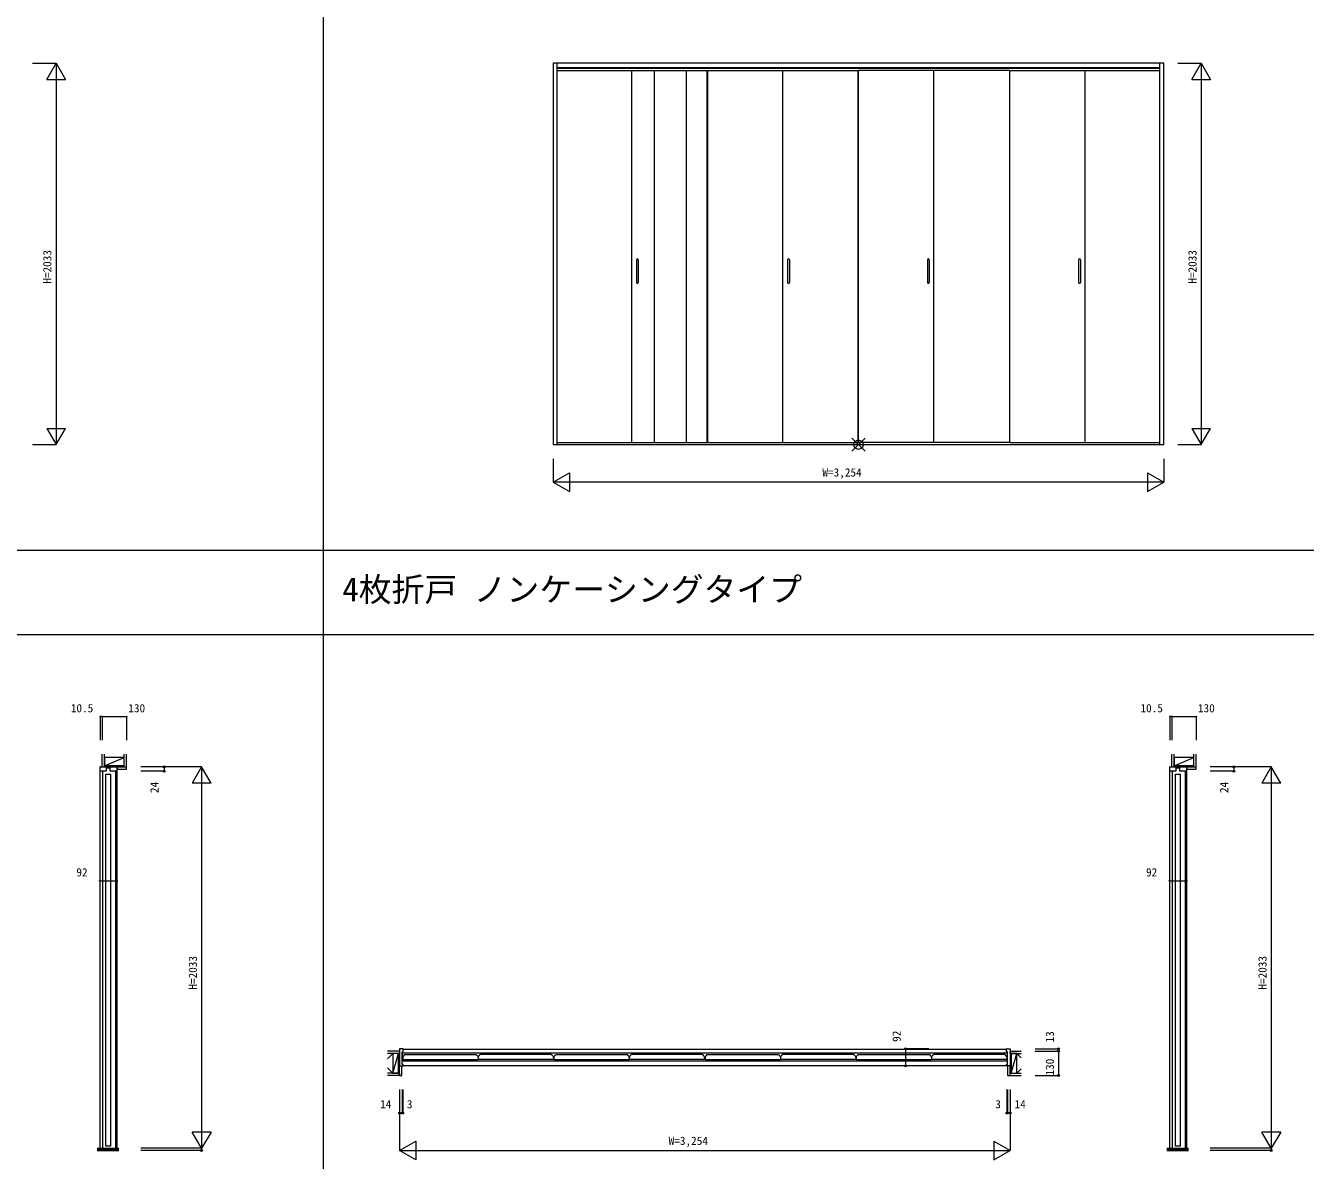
# Model space of a CAD drawing. Units: millimetres, scale not verified. Extents: x -14341 to 14341, y -10000 to 10000.
# Drawn here: x 1171 to 7991, y -5956 to 90 of the extents above; entities that cross this region are included whole.
import ezdxf
from ezdxf.enums import TextEntityAlignment as Align

# ---------------------------------------------------------------- set-up
doc = ezdxf.new("R2010")
doc.units = ezdxf.units.MM
doc.header["$LTSCALE"] = 50
doc.layers.add('0-0_0', color=7, linetype='Continuous')
for name, color, linetype, lineweight in [('0-1_YKK_F1', 7, 'Continuous', 18), ('0-2_YKK_A1', 4, 'Continuous', 18), ('0-3_YKK_B1', 4, 'Continuous', 18), ('0-4_YKK_C1', 4, 'Continuous', 18), ('0-5_YKK_N1', 2, 'Continuous', 18), ('0-6_YKK_Z1', 7, 'Continuous', 18), ('0-7_YKK_IN', 1, 'Continuous', 18)]:
    doc.layers.add(name, color=color, linetype=linetype, lineweight=lineweight)
doc.styles.add('ＭＳ ゴシック', font='')
doc.styles.get('ＭＳ ゴシック').set_extended_font_data('MS Gothic')

msp = doc.modelspace()

# ---------------------------------------------------------------- linework, layer by layer
at = {"layer": '0-1_YKK_F1'}
for p, q in [((2759.49, -10000), (2759.49, 9500)), ((-14340.51, -2704), (14159.49, -2704)), ((-14340.51, -3154), (14159.49, -3154))]:
    msp.add_line(p, q, dxfattribs=at)
at = {"layer": '0-2_YKK_A1'}
for p, q in [((4002.49, -109.5), (4002.49, -2142.5)), ((4002.49, -133.5), (7216.49, -133.5)), ((7216.49, -2142.5), (7216.49, -109.5)), ((4002.49, -136.5), (7216.49, -136.5)), ((4002.49, -148), (4802.99, -148)), ((4401.24, -2130.41), (4401.24, -148)), ((4401.24, -2130.41), (4401.24, -148)), ((4521.24, -148), (4521.24, -2130.41)), ((4690.99, -148), (4690.99, -2130.41)), ((4802.99, -2130.41), (4802.99, -148)), ((4804.99, -148), (5608.49, -148)), ((4804.99, -148), (4804.99, -2130.41)), ((5206.74, -2130.41), (5206.74, -148)), ((5206.74, -2130.41), (5206.74, -148)), ((5608.49, -2130.41), (5608.49, -148)), ((6413.99, -148), (5610.49, -148)), ((5610.49, -2130.41), (5610.49, -148)), ((6012.24, -2130.41), (6012.24, -148)), ((6012.24, -2130.41), (6012.24, -148)), ((6413.99, -148), (6413.99, -2130.41)), ((6415.99, -148), (7216.49, -148)), ((6415.99, -2130.41), (6415.99, -148)), ((6817.74, -2130.41), (6817.74, -148)), ((6817.74, -2130.41), (6817.74, -148)), ((4426.24, -1156.84), (4426.24, -1279.16)), ((4436.24, -1156.84), (4436.24, -1279.16)), ((5231.74, -1156.84), (5231.74, -1279.16)), ((5241.74, -1156.84), (5241.74, -1279.16)), ((5977.24, -1156.84), (5977.24, -1279.16)), ((5987.24, -1156.84), (5987.24, -1279.16)), ((6782.74, -1156.84), (6782.74, -1279.16)), ((6792.74, -1156.84), (6792.74, -1279.16)), ((4002.49, -2130.41), (4802.99, -2130.41)), ((4804.99, -2130.41), (5608.49, -2130.41)), ((6413.99, -2130.41), (5610.49, -2130.41)), ((6415.99, -2130.41), (7216.49, -2130.41))]:
    msp.add_line(p, q, dxfattribs=at)
msp.add_lwpolyline([(3982.49, -2142.5), (7236.49, -2142.5), (7236.49, -109.5), (3982.49, -109.5)], close=True, dxfattribs=at)
for centre, start, end in [((4431.24, -1157.54), 8.0102, 171.9898), ((5236.74, -1157.54), 8.0102, 171.9898), ((5982.24, -1157.54), 8.0102, 171.9898), ((6787.74, -1157.54), 8.0102, 171.9898), ((4431.24, -1278.46), 188.0102, 351.9898), ((5236.74, -1278.46), 188.0102, 351.9898), ((5982.24, -1278.46), 188.0102, 351.9898), ((6787.74, -1278.46), 188.0102, 351.9898)]:
    msp.add_arc(centre, 5.05, start, end, dxfattribs=at)
at = {"layer": '0-3_YKK_B1'}
for p, q in [((3184.1, -5363.5), (6398.1, -5363.5)), ((3181.1, -5407.9), (3181.1, -5418.17)), ((3181.8, -5418.5), (3181.1, -5418.17)), ((3181.8, -5418.5), (3582.85, -5418.5)), ((6398.1, -5452.5), (3184.1, -5452.5)), ((3193.34, -5392.9), (3570.61, -5392.9)), ((3582.85, -5407.9), (3582.85, -5418.5)), ((3582.85, -5407.9), (3582.85, -5418.5)), ((3983.9, -5418.5), (3582.85, -5418.5)), ((3972.36, -5392.9), (3595.09, -5392.9)), ((3983.9, -5418.5), (3984.6, -5418.17)), ((3984.6, -5407.9), (3984.6, -5418.17)), ((3986.6, -5407.9), (3986.6, -5418.17)), ((3987.3, -5418.5), (3986.6, -5418.17)), ((3987.3, -5418.5), (4388.35, -5418.5)), ((3998.84, -5392.9), (4376.11, -5392.9)), ((4388.35, -5407.9), (4388.35, -5418.5)), ((4388.35, -5407.9), (4388.35, -5418.5)), ((4789.4, -5418.5), (4388.35, -5418.5)), ((4777.86, -5392.9), (4400.59, -5392.9)), ((4789.4, -5418.5), (4790.1, -5418.17)), ((4790.1, -5407.9), (4790.1, -5418.17)), ((4792.1, -5407.9), (4792.1, -5418.17)), ((4792.8, -5418.5), (4792.1, -5418.17)), ((4792.8, -5418.5), (5193.85, -5418.5)), ((4804.34, -5392.9), (5181.61, -5392.9)), ((5193.85, -5407.9), (5193.85, -5418.5)), ((5193.85, -5407.9), (5193.85, -5418.5)), ((5594.9, -5418.5), (5193.85, -5418.5)), ((5583.36, -5392.9), (5206.09, -5392.9)), ((5594.9, -5418.5), (5595.6, -5418.17)), ((5595.6, -5407.9), (5595.6, -5418.17)), ((5597.6, -5407.9), (5597.6, -5418.17)), ((5598.3, -5418.5), (5597.6, -5418.17)), ((5598.3, -5418.5), (5999.35, -5418.5)), ((5609.84, -5392.9), (5987.11, -5392.9)), ((5999.35, -5407.9), (5999.35, -5418.5)), ((5999.35, -5407.9), (5999.35, -5418.5)), ((6400.4, -5418.5), (5999.35, -5418.5)), ((6388.86, -5392.9), (6011.59, -5392.9)), ((6400.4, -5418.5), (6401.1, -5418.17)), ((6401.1, -5407.9), (6401.1, -5418.17))]:
    msp.add_line(p, q, dxfattribs=at)
for points in [[(3182.1, -5361), (3164.1, -5361), (3164.1, -5382)], [(3164.1, -5382), (3164.1, -5453), (3184.1, -5453), (3184.1, -5445.5), (3183.6, -5445), (3178.6, -5445), (3178.1, -5444.5), (3178.1, -5377.5), (3178.6, -5377), (3183.6, -5377), (3184.1, -5376.5), (3184.1, -5363)], [(6418.1, -5382), (6418.1, -5453), (6398.1, -5453), (6398.1, -5445.5), (6398.6, -5445), (6403.6, -5445), (6404.1, -5444.5), (6404.1, -5377.5), (6403.6, -5377), (6398.6, -5377), (6398.1, -5376.5), (6398.1, -5363)], [(6400.1, -5361), (6418.1, -5361), (6418.1, -5382)]]:
    msp.add_lwpolyline(points, dxfattribs=at)
msp.add_lwpolyline([(3178.6, -5384.8), (3178.6, -5426.2), (6403.6, -5426.2), (6403.6, -5384.8)], close=True, dxfattribs=at)
for centre, radius, start, end in [((3182.1, -5363), 2, 0.00001, 89.99999), ((6400.1, -5363), 2, 90.00001, 179.99999), ((3185.8, -5407.9), 4.7, 154.60847, 180), ((3221.04, -5424.62), 43.7, 136.77834, 154.60847), ((3193.34, -5398.6), 5.7, 90, 136.77834), ((3570.61, -5398.6), 5.7, 43.22166, 90), ((3542.92, -5424.62), 43.7, 25.39153, 43.22166), ((3578.15, -5407.9), 4.7, 0, 25.39153), ((3587.55, -5407.9), 4.7, 154.60847, 180), ((3622.79, -5424.62), 43.7, 136.77834, 154.60847), ((3595.09, -5398.6), 5.7, 90, 136.77834), ((3972.36, -5398.6), 5.7, 43.22166, 90), ((3944.67, -5424.62), 43.7, 25.39153, 43.22166), ((3979.9, -5407.9), 4.7, 0, 25.39153), ((3991.3, -5407.9), 4.7, 154.60847, 180), ((4026.54, -5424.62), 43.7, 136.77834, 154.60847), ((3998.84, -5398.6), 5.7, 90, 136.77834), ((4376.11, -5398.6), 5.7, 43.22166, 90), ((4348.42, -5424.62), 43.7, 25.39153, 43.22166), ((4383.65, -5407.9), 4.7, 0, 25.39153), ((4393.05, -5407.9), 4.7, 154.60847, 180), ((4428.29, -5424.62), 43.7, 136.77834, 154.60847), ((4400.59, -5398.6), 5.7, 90, 136.77834), ((4777.86, -5398.6), 5.7, 43.22166, 90), ((4750.17, -5424.62), 43.7, 25.39153, 43.22166), ((4785.4, -5407.9), 4.7, 0, 25.39153), ((4796.8, -5407.9), 4.7, 154.60847, 180), ((4832.04, -5424.62), 43.7, 136.77834, 154.60847), ((4804.34, -5398.6), 5.7, 90, 136.77834), ((5181.61, -5398.6), 5.7, 43.22166, 90), ((5153.92, -5424.62), 43.7, 25.39153, 43.22166), ((5189.15, -5407.9), 4.7, 0, 25.39153), ((5198.55, -5407.9), 4.7, 154.60847, 180), ((5233.79, -5424.62), 43.7, 136.77834, 154.60847), ((5206.09, -5398.6), 5.7, 90, 136.77834), ((5583.36, -5398.6), 5.7, 43.22166, 90), ((5555.67, -5424.62), 43.7, 25.39153, 43.22166), ((5590.9, -5407.9), 4.7, 0, 25.39153), ((5602.3, -5407.9), 4.7, 154.60847, 180), ((5637.54, -5424.62), 43.7, 136.77834, 154.60847), ((5609.84, -5398.6), 5.7, 90, 136.77834), ((5987.11, -5398.6), 5.7, 43.22166, 90), ((5959.42, -5424.62), 43.7, 25.39153, 43.22166), ((5994.65, -5407.9), 4.7, 0, 25.39153), ((6004.05, -5407.9), 4.7, 154.60847, 180), ((6039.29, -5424.62), 43.7, 136.77834, 154.60847), ((6011.59, -5398.6), 5.7, 90, 136.77834), ((6388.86, -5398.6), 5.7, 43.22166, 90), ((6361.17, -5424.62), 43.7, 25.39153, 43.22166), ((6396.4, -5407.9), 4.7, 0, 25.39153)]:
    msp.add_arc(centre, radius, start, end, dxfattribs=at)
at = {"layer": '0-4_YKK_C1'}
for p, q in [((1569.43, -3881), (1569.43, -3859)), ((1582.73, -5892), (1582.73, -3883)), ((1585.43, -3858.8), (1642.43, -3859)), ((1601.93, -3865), (1620.53, -3865)), ((1650.73, -3883), (1650.73, -5892)), ((7269.43, -3881), (7269.43, -3859)), ((7282.73, -5892), (7282.73, -3883)), ((7285.43, -3858.8), (7342.43, -3859)), ((7301.93, -3865), (7320.53, -3865)), ((7350.73, -3883), (7350.73, -5892))]:
    msp.add_line(p, q, dxfattribs=at)
for points in [[(1569.43, -3859), (1566.73, -3859), (1566.73, -5892)], [(1569.43, -3859), (1658.43, -3859), (1658.43, -3881)], [(1656.43, -3883), (1622.53, -3883), (1622.03, -3882.5), (1622.03, -3865), (1600.83, -3865), (1600.83, -3882.5), (1600.33, -3883), (1571.43, -3883)], [(1658.73, -5892), (1658.73, -3859), (1658.43, -3859)], [(7269.43, -3859), (7266.73, -3859), (7266.73, -5892)], [(7269.43, -3859), (7358.43, -3859), (7358.43, -3881)], [(7356.43, -3883), (7322.53, -3883), (7322.03, -3882.5), (7322.03, -3865), (7300.83, -3865), (7300.83, -3882.5), (7300.33, -3883), (7271.43, -3883)], [(7358.73, -5892), (7358.73, -3859), (7358.43, -3859)]]:
    msp.add_lwpolyline(points, dxfattribs=at)
for points in [[(1598.63, -3897.5), (1624.23, -3897.5), (1624.23, -5879.91), (1598.63, -5879.91)], [(7298.63, -3897.5), (7324.23, -3897.5), (7324.23, -5879.91), (7298.63, -5879.91)]]:
    msp.add_lwpolyline(points, close=True, dxfattribs=at)
for centre, start, end in [((1571.43, -3881), 180.00001, 269.99999), ((1656.43, -3881), 270.00001, 359.99999), ((7271.43, -3881), 180.00001, 269.99999), ((7356.43, -3881), 270.00001, 359.99999)]:
    msp.add_arc(centre, 2, start, end, dxfattribs=at)
at = {"layer": '0-5_YKK_N1'}
for p, q in [((1208.99, -109.5), (1333.99, -109.5)), ((1333.99, -109.5), (1333.99, -2142.5)), ((7311.49, -109.5), (7436.49, -109.5)), ((7436.49, -109.5), (7436.49, -2142.5)), ((1283.99, -196.1), (1383.99, -196.1)), ((7386.49, -196.1), (7486.49, -196.1)), ((1283.99, -2055.9), (1383.99, -2055.9)), ((7386.49, -2055.9), (7486.49, -2055.9)), ((1208.99, -2142.5), (1333.99, -2142.5)), ((7311.49, -2142.5), (7436.49, -2142.5)), ((3982.49, -2217.5), (3982.49, -2342.5)), ((7236.49, -2217.5), (7236.49, -2342.5)), ((4069.09, -2292.5), (4069.09, -2392.5)), ((7149.89, -2292.5), (7236.49, -2342.5)), ((7149.89, -2292.5), (7149.89, -2392.5)), ((3982.49, -2342.5), (4069.09, -2392.5)), ((7149.89, -2392.5), (7236.49, -2342.5)), ((1569.23, -3591.52), (1569.23, -3716.52)), ((1579.73, -3591.52), (1569.23, -3591.52)), ((1579.73, -3591.52), (1579.73, -3716.52)), ((1579.73, -3591.52), (1709.73, -3591.52)), ((1709.73, -3591.52), (1709.73, -3716.52)), ((7269.23, -3591.52), (7269.23, -3716.52)), ((7279.73, -3591.52), (7269.23, -3591.52)), ((7279.73, -3591.52), (7279.73, -3716.52)), ((7279.73, -3591.52), (7409.73, -3591.52)), ((7409.73, -3591.52), (7409.73, -3716.52)), ((2109.73, -3859), (1784.73, -3859)), ((1909.73, -3883), (1784.73, -3883)), ((1909.73, -3859), (1909.73, -3883)), ((2109.73, -3859), (2059.73, -3945.6)), ((2159.73, -3945.6), (2109.73, -3859)), ((7809.73, -3859), (7484.73, -3859)), ((7609.73, -3883), (7484.73, -3883)), ((7609.73, -3859), (7609.73, -3883)), ((7809.73, -3859), (7759.73, -3945.6)), ((7859.73, -3945.6), (7809.73, -3859)), ((2159.73, -3945.6), (2059.73, -3945.6)), ((7859.73, -3945.6), (7759.73, -3945.6)), ((1566.73, -4466.07), (1658.73, -4466.07)), ((7266.73, -4466.07), (7358.73, -4466.07)), ((5860.35, -5361), (5860.35, -5453)), ((5985.35, -5361), (5860.35, -5361)), ((6551.51, -5361), (6676.51, -5361)), ((6551.51, -5374), (6676.51, -5374)), ((6676.51, -5374), (6676.51, -5361)), ((6676.51, -5374), (6676.51, -5504)), ((5985.35, -5453), (5860.35, -5453)), ((6551.51, -5504), (6676.51, -5504)), ((3164.1, -5579), (3164.1, -5904)), ((3178.1, -5579), (3178.1, -5704)), ((3181.1, -5579), (3181.1, -5704)), ((6401.1, -5579), (6401.1, -5704)), ((6404.1, -5579), (6404.1, -5704)), ((6418.1, -5579), (6418.1, -5904)), ((3164.1, -5704), (3178.1, -5704)), ((3178.1, -5704), (3181.1, -5704)), ((6404.1, -5704), (6401.1, -5704)), ((6418.1, -5704), (6404.1, -5704)), ((2159.73, -5805.4), (2059.73, -5805.4)), ((2109.73, -5892), (2059.73, -5805.4)), ((2159.73, -5805.4), (2109.73, -5892)), ((3164.1, -5904), (3250.71, -5854)), ((3250.71, -5854), (3250.71, -5954)), ((6331.5, -5854), (6418.1, -5904)), ((6331.5, -5854), (6331.5, -5954)), ((7859.73, -5805.4), (7759.73, -5805.4)), ((7809.73, -5892), (7759.73, -5805.4)), ((7859.73, -5805.4), (7809.73, -5892)), ((2109.73, -5904), (1784.73, -5904)), ((2109.73, -5892), (2109.73, -5904)), ((3164.1, -5904), (6418.1, -5904)), ((3250.71, -5954), (3164.1, -5904)), ((6331.5, -5954), (6418.1, -5904)), ((7809.73, -5904), (7484.73, -5904)), ((7809.73, -5892), (7809.73, -5904))]:
    msp.add_line(p, q, dxfattribs=at)
for points in [[(1283.99, -196.1), (1333.99, -109.5), (1383.99, -196.1)], [(7386.49, -196.1), (7436.49, -109.5), (7486.49, -196.1)], [(1283.99, -2055.9), (1333.99, -2142.5), (1383.99, -2055.9)], [(7386.49, -2055.9), (7436.49, -2142.5), (7486.49, -2055.9)], [(7236.49, -2342.5), (3982.49, -2342.5), (4069.09, -2292.5)], [(2109.73, -3859), (2109.73, -5892), (1784.73, -5892)], [(7809.73, -3859), (7809.73, -5892), (7484.73, -5892)]]:
    msp.add_lwpolyline(points, dxfattribs=at)
for centre, radius in [((1569.23, -3591.52), 1.5), ((1579.73, -3591.52), 1.5), ((1709.73, -3591.52), 1.5), ((7269.23, -3591.52), 1.5), ((7279.73, -3591.52), 1.5), ((7409.73, -3591.52), 1.5), ((1909.73, -3859), 5), ((1909.73, -3883), 5), ((7609.73, -3859), 5), ((7609.73, -3883), 5), ((1566.73, -4466.07), 1.5), ((1658.73, -4466.07), 1.5), ((7266.73, -4466.07), 1.5), ((7358.73, -4466.07), 1.5), ((5860.35, -5361), 5), ((6676.51, -5361), 5), ((6676.51, -5374), 5), ((5860.35, -5453), 5), ((6676.51, -5504), 5), ((3164.1, -5704), 5), ((3178.1, -5704), 5), ((3181.1, -5704), 5), ((6401.1, -5704), 5), ((6404.1, -5704), 5), ((6418.1, -5704), 5), ((2109.73, -5904), 5), ((7809.73, -5904), 5)]:
    msp.add_circle(centre, radius, dxfattribs=at)
at = {"layer": '0-6_YKK_Z1'}
for p, q in [((1579.73, -3859), (1579.73, -3791.52)), ((1592.23, -3859), (1592.23, -3791.52)), ((1592.23, -3854), (1697.23, -3809)), ((1697.23, -3859), (1697.23, -3791.52)), ((1709.73, -3859), (1709.73, -3791.52)), ((7279.73, -3859), (7279.73, -3791.52)), ((7292.23, -3859), (7292.23, -3791.52)), ((7292.23, -3854), (7397.23, -3809)), ((7397.23, -3859), (7397.23, -3791.52)), ((7409.73, -3859), (7409.73, -3791.52)), ((1579.73, -3859), (1592.23, -3859)), ((1592.23, -3859), (1697.23, -3854)), ((1658.73, -3859), (1709.73, -3859)), ((1658.73, -3859), (1658.73, -3871.5)), ((1658.73, -3871.5), (1709.73, -3871.5)), ((1697.23, -3859), (1709.73, -3859)), ((1709.73, -3871.5), (1709.73, -3859)), ((7279.73, -3859), (7292.23, -3859)), ((7292.23, -3859), (7397.23, -3854)), ((7358.73, -3859), (7409.73, -3859)), ((7358.73, -3859), (7358.73, -3871.5)), ((7358.73, -3871.5), (7409.73, -3871.5)), ((7397.23, -3859), (7409.73, -3859)), ((7409.73, -3871.5), (7409.73, -3859)), ((3164.1, -5374), (3100.78, -5374)), ((3129.1, -5386.5), (3100.78, -5414.82)), ((3164.1, -5386.5), (3100.78, -5386.5)), ((3129.1, -5491.5), (3159.1, -5386.5)), ((3159.1, -5491.5), (3164.1, -5386.5)), ((3164.1, -5374), (3164.1, -5386.5)), ((6418.1, -5374), (6476.51, -5374)), ((6418.1, -5386.5), (6418.1, -5374)), ((6418.1, -5491.5), (6423.1, -5386.5)), ((6418.1, -5386.5), (6476.51, -5386.5)), ((6423.1, -5491.5), (6453.1, -5386.5)), ((6453.1, -5386.5), (6476.51, -5409.91)), ((3164.1, -5504), (3164.1, -5453)), ((3176.6, -5504), (3176.6, -5453)), ((6405.6, -5504), (6405.6, -5453)), ((6418.1, -5504), (6418.1, -5453)), ((3129.1, -5491.5), (3100.78, -5463.18)), ((3164.1, -5491.5), (3100.78, -5491.5)), ((3164.1, -5504), (3100.78, -5504)), ((3164.1, -5491.5), (3164.1, -5504)), ((3164.1, -5504), (3176.6, -5504)), ((6405.6, -5504), (6418.1, -5504)), ((6418.1, -5491.5), (6476.51, -5491.5)), ((6418.1, -5504), (6418.1, -5491.5)), ((6418.1, -5504), (6476.51, -5504)), ((6453.1, -5491.5), (6476.51, -5468.09)), ((1553.68, -5892), (1668.91, -5892)), ((1553.68, -5894), (1668.91, -5894)), ((1553.68, -5896), (1668.91, -5896)), ((1553.68, -5898), (1668.91, -5898)), ((1553.68, -5900), (1668.91, -5900)), ((1553.68, -5902), (1668.91, -5902)), ((1553.68, -5904), (1668.91, -5904)), ((7253.68, -5892), (7368.91, -5892)), ((7253.68, -5894), (7368.91, -5894)), ((7253.68, -5896), (7368.91, -5896)), ((7253.68, -5898), (7368.91, -5898)), ((7253.68, -5900), (7368.91, -5900)), ((7253.68, -5902), (7368.91, -5902)), ((7253.68, -5904), (7368.91, -5904))]:
    msp.add_line(p, q, dxfattribs=at)
for points in [[(1592.23, -3854), (1697.23, -3854), (1697.23, -3809), (1592.23, -3809)], [(7292.23, -3854), (7397.23, -3854), (7397.23, -3809), (7292.23, -3809)], [(1592.23, -3859), (1697.23, -3859), (1697.23, -3854), (1592.23, -3854)], [(7292.23, -3859), (7397.23, -3859), (7397.23, -3854), (7292.23, -3854)], [(3129.1, -5491.5), (3159.1, -5491.5), (3159.1, -5386.5), (3129.1, -5386.5)], [(6423.1, -5491.5), (6453.1, -5491.5), (6453.1, -5386.5), (6423.1, -5386.5)]]:
    msp.add_lwpolyline(points, close=True, dxfattribs=at)
for points in [[(3164.1, -5386.5), (3159.1, -5386.5), (3159.1, -5491.5), (3164.1, -5491.5), (3164.1, -5453)], [(6418.1, -5453), (6418.1, -5491.5), (6423.1, -5491.5), (6423.1, -5386.5), (6418.1, -5386.5)]]:
    msp.add_lwpolyline(points, dxfattribs=at)
at = {"layer": '0-7_YKK_IN'}
for p, q in [((5574.14, -2177.86), (5644.85, -2107.14)), ((5574.14, -2107.14), (5644.85, -2177.86))]:
    msp.add_line(p, q, dxfattribs=at)
msp.add_circle((5609.49, -2142.5), 25, dxfattribs=at)

# ---------------------------------------------------------------- texts
at = {"layer": '0-0_0', "style": 'ＭＳ ゴシック'}
msp.add_text('4枚折戸 ノンケーシングタイプ', height=128.3, dxfattribs=at).set_placement((2859.49, -3016.5), align=Align.BOTTOM_LEFT)
at = {"layer": '0-5_YKK_N1', "color": 7, "style": 'ＭＳ ゴシック'}
for s, p in [('H=2033', (1321.99, -1285)), ('H=2033', (7424.49, -1285)), ('24', (1893.14, -3999.03)), ('24', (7593.14, -3999.03)), ('H=2033', (2097.73, -5046.5)), ('H=2033', (7797.73, -5046.5)), ('92', (5848.35, -5324.73)), ('13', (6664.51, -5327.73)), ('130', (6664.51, -5504))]:
    msp.add_text(s, height=43.99, rotation=90, dxfattribs=at).set_placement(p, align=Align.BOTTOM_LEFT)
for s, p in [('W=3,254', (5417.49, -2325.5)), ('10.5', (1412.46, -3581.76)), ('130', (1718.81, -3581.76)), ('10.5', (7112.46, -3581.76)), ('130', (7418.81, -3581.76)), ('92', (1441.98, -4456.31)), ('92', (7141.98, -4456.31)), ('14', (3060.69, -5692)), ('3', (3203.28, -5692)), ('3', (6338.93, -5692)), ('14', (6441.51, -5692)), ('W=3,254', (4598.1, -5887))]:
    msp.add_text(s, height=43.99, dxfattribs=at).set_placement(p, align=Align.BOTTOM_LEFT)

doc.saveas('drawing.dxf')
